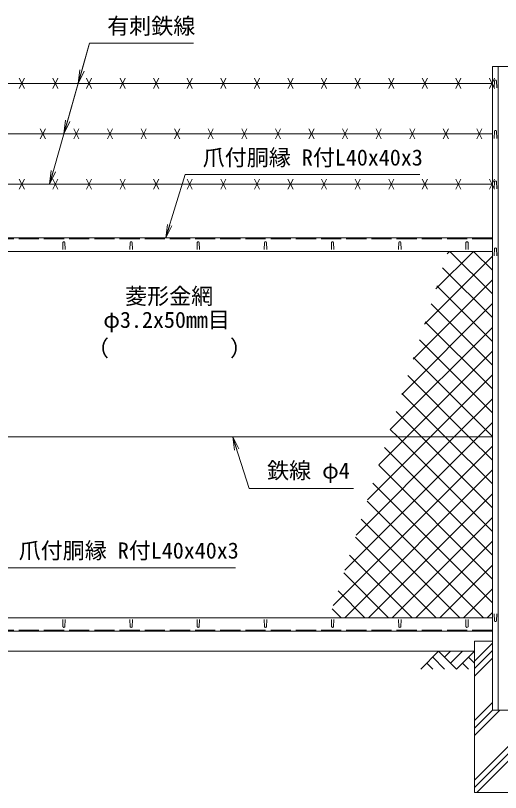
# Model space of a CAD drawing. Units: millimetres, scale not verified. Extents: x -4200 to 4200, y -2970 to 2970.
# Drawn here: x -2841 to -1397, y -656 to 1656 of the extents above; entities that cross this region are included whole.
import ezdxf
from ezdxf.enums import TextEntityAlignment as Align

# ---------------------------------------------------------------- set-up
doc = ezdxf.new("R2010")
doc.units = ezdxf.units.MM
doc.header["$LTSCALE"] = 10
doc.linetypes.add('DASHED', pattern=[7.5, 6, -1.5])
for name, color, linetype, lineweight in [('0-0_D-STR1', 1, 'Continuous', 18), ('0-3_D-BGD', 7, 'Continuous', 18), ('0-4_D-STR4', 7, 'Continuous', 18), ('0-5_D-DCR-HCH', 7, 'Continuous', 13), ('0-6_D-STR3', 3, 'Continuous', 13), ('0-7_D-STR-TXT', 7, 'Continuous', 13), ('0-8_0', 7, 'Continuous', 18), ('0-A_D-STR2', 7, 'Continuous', 13)]:
    doc.layers.add(name, color=color, linetype=linetype, lineweight=lineweight)
doc.styles.add('ＭＳ ゴシック', font='')
doc.styles.get('ＭＳ ゴシック').set_extended_font_data('MS Gothic')

# ---------------------------------------------------------------- blocks, each defined once
blk = doc.blocks.new('_Open')
at = {"layer": '0-8_0'}
blk.add_line((-10, 1.667), (0, 0), dxfattribs=at)
blk.add_lwpolyline([(-10, -1.667), (0, 0), (-10, 0)], dxfattribs=at)

msp = doc.modelspace()

# ---------------------------------------------------------------- linework, layer by layer
at = {"layer": '0-0_D-STR1'}
for p, q in [((-1403.97, -411.02), (-1403.97, 1503.98)), ((-1414.97, 1461.86), (-1415.72, 1440.36)), ((-1408.97, 1461.86), (-1408.22, 1440.36)), ((-1414.97, 1311.86), (-1415.72, 1290.36)), ((-1408.97, 1311.86), (-1408.22, 1290.36)), ((-1414.97, 1161.86), (-1415.72, 1140.36)), ((-1408.97, 1161.86), (-1408.22, 1140.36)), ((-1421.47, 993.98), (-3359.97, 993.98)), ((-2699.97, 980.85), (-2700.72, 959.35)), ((-2693.97, 980.85), (-2693.22, 959.35)), ((-2499.97, 980.85), (-2500.72, 959.35)), ((-2493.97, 980.85), (-2493.22, 959.35)), ((-2299.97, 980.85), (-2300.72, 959.35)), ((-2293.97, 980.85), (-2293.22, 959.35)), ((-2099.97, 980.85), (-2100.72, 959.35)), ((-2093.97, 980.85), (-2093.22, 959.35)), ((-1899.97, 980.85), (-1900.72, 959.35)), ((-1893.97, 980.85), (-1893.22, 959.35)), ((-1699.97, 980.85), (-1700.72, 959.35)), ((-1693.97, 980.85), (-1693.22, 959.35)), ((-1499.97, 980.85), (-1500.72, 959.35)), ((-1493.97, 980.85), (-1493.22, 959.35)), ((-3359.97, 953.98), (-1421.47, 953.98)), ((-1414.97, 962.36), (-1415.72, 940.86)), ((-1408.97, 962.36), (-1408.22, 940.86)), ((-3359.97, -136.02), (-1421.47, -136.02)), ((-1414.97, -145.69), (-1415.72, -124.19)), ((-1408.97, -145.69), (-1408.22, -124.19)), ((-2699.97, -162.89), (-2700.72, -141.39)), ((-2693.97, -162.89), (-2693.22, -141.39)), ((-2499.97, -162.89), (-2500.72, -141.39)), ((-2493.97, -162.89), (-2493.22, -141.39)), ((-2299.97, -162.89), (-2300.72, -141.39)), ((-2293.97, -162.89), (-2293.22, -141.39)), ((-2099.97, -162.89), (-2100.72, -141.39)), ((-2093.97, -162.89), (-2093.22, -141.39)), ((-1899.97, -162.89), (-1900.72, -141.39)), ((-1893.97, -162.89), (-1893.22, -141.39)), ((-1699.97, -162.89), (-1700.72, -141.39)), ((-1693.97, -162.89), (-1693.22, -141.39)), ((-1499.97, -162.89), (-1500.72, -141.39)), ((-1493.97, -162.89), (-1493.22, -141.39)), ((-1421.47, -176.02), (-3359.97, -176.02)), ((-1421.47, -411.02), (-1348.47, -411.02))]:
    msp.add_line(p, q, dxfattribs=at)
at = {"layer": '0-0_D-STR1', "linetype": 'DASHED'}
for p, q in [((-1421.47, 990.98), (-3359.97, 990.98)), ((-1421.47, -173.02), (-3359.97, -173.02))]:
    msp.add_line(p, q, dxfattribs=at)
at = {"layer": '0-0_D-STR1'}
msp.add_lwpolyline([(-1421.47, -411.02), (-1421.47, 1503.98), (-1348.47, 1503.98)], dxfattribs=at)
for centre, start, end in [((-1411.97, 1460.61), 22.61986, 157.38014), ((-1411.97, 1310.61), 22.61986, 157.38014), ((-1411.97, 1160.61), 22.61986, 157.38014), ((-2696.97, 979.6), 22.61986, 157.38014), ((-2496.97, 979.6), 22.61986, 157.38014), ((-2296.97, 979.6), 22.61986, 157.38014), ((-2096.97, 979.6), 22.61986, 157.38014), ((-1896.97, 979.6), 22.61986, 157.38014), ((-1696.97, 979.6), 22.61986, 157.38014), ((-1496.97, 979.6), 22.61986, 157.38014), ((-1411.97, 961.11), 22.61986, 157.38014), ((-1411.97, -144.44), 202.61986, 337.38014), ((-2696.97, -161.64), 202.61986, 337.38014), ((-2496.97, -161.64), 202.61986, 337.38014), ((-2296.97, -161.64), 202.61986, 337.38014), ((-2096.97, -161.64), 202.61986, 337.38014), ((-1896.97, -161.64), 202.61986, 337.38014), ((-1696.97, -161.64), 202.61986, 337.38014), ((-1496.97, -161.64), 202.61986, 337.38014)]:
    msp.add_arc(centre, 3.25, start, end, dxfattribs=at)
at = {"layer": '0-3_D-BGD'}
msp.add_line((-1474.97, -236.02), (-3294.97, -236.02), dxfattribs=at)
at = {"layer": '0-4_D-STR4'}
for p, q in [((-1474.97, -206.02), (-1474.97, -656.02)), ((-1421.47, -206.02), (-1474.97, -206.02)), ((-1294.97, -656.02), (-1474.97, -656.02))]:
    msp.add_line(p, q, dxfattribs=at)
at = {"layer": '0-5_D-DCR-HCH'}
for p, q in [((-1474.97, -265.39), (-1421.47, -211.89)), ((-1581.4, -236.02), (-1634.61, -289.23)), ((-1599.14, -253.76), (-1563.5, -289.23)), ((-1581.4, -236.02), (-1528.19, -289.23)), ((-1563.66, -253.76), (-1545.92, -236.02)), ((-1545.92, -271.5), (-1510.45, -236.02)), ((-1528.19, -289.23), (-1474.97, -236.02)), ((-1492.71, -253.76), (-1474.97, -271.41)), ((-1474.97, -287.48), (-1421.47, -233.98)), ((-1616.87, -271.5), (-1599.05, -289.23)), ((-1510.45, -271.5), (-1492.63, -289.23)), ((-1474.97, -309.58), (-1421.47, -256.08)), ((-1474.97, -442.16), (-1421.47, -388.66)), ((-1474.97, -464.26), (-1421.47, -410.76)), ((-1474.97, -486.36), (-1399.64, -411.02)), ((-1474.97, -618.94), (-1294.97, -438.94)), ((-1474.97, -641.04), (-1294.97, -461.04)), ((-1467.86, -656.02), (-1294.97, -483.14))]:
    msp.add_line(p, q, dxfattribs=at)
at = {"layer": '0-6_D-STR3'}
for p, q in [((-2829.97, 1438.98), (-2814.97, 1468.98)), ((-2829.97, 1468.98), (-2814.97, 1438.98)), ((-2729.97, 1438.98), (-2714.97, 1468.98)), ((-2729.97, 1468.98), (-2714.97, 1438.98)), ((-2629.97, 1438.98), (-2614.97, 1468.98)), ((-2629.97, 1468.98), (-2614.97, 1438.98)), ((-2529.97, 1438.98), (-2514.97, 1468.98)), ((-2529.97, 1468.98), (-2514.97, 1438.98)), ((-2429.97, 1438.98), (-2414.97, 1468.98)), ((-2429.97, 1468.98), (-2414.97, 1438.98)), ((-2329.97, 1438.98), (-2314.97, 1468.98)), ((-2329.97, 1468.98), (-2314.97, 1438.98)), ((-2229.97, 1438.98), (-2214.97, 1468.98)), ((-2229.97, 1468.98), (-2214.97, 1438.98)), ((-2129.97, 1438.98), (-2114.97, 1468.98)), ((-2129.97, 1468.98), (-2114.97, 1438.98)), ((-2029.97, 1438.98), (-2014.97, 1468.98)), ((-2029.97, 1468.98), (-2014.97, 1438.98)), ((-1929.97, 1438.98), (-1914.97, 1468.98)), ((-1929.97, 1468.98), (-1914.97, 1438.98)), ((-1829.97, 1438.98), (-1814.97, 1468.98)), ((-1829.97, 1468.98), (-1814.97, 1438.98)), ((-1729.97, 1438.98), (-1714.97, 1468.98)), ((-1729.97, 1468.98), (-1714.97, 1438.98)), ((-1629.97, 1438.98), (-1614.97, 1468.98)), ((-1629.97, 1468.98), (-1614.97, 1438.98)), ((-1529.97, 1438.98), (-1514.97, 1468.98)), ((-1529.97, 1468.98), (-1514.97, 1438.98)), ((-1429.97, 1438.98), (-1414.97, 1468.98)), ((-1429.97, 1468.98), (-1414.97, 1438.98)), ((-3359.97, 1453.98), (-1421.47, 1453.98)), ((-2767.47, 1318.98), (-2752.47, 1288.98)), ((-2767.47, 1288.98), (-2752.47, 1318.98)), ((-2667.47, 1318.98), (-2652.47, 1288.98)), ((-2667.47, 1288.98), (-2652.47, 1318.98)), ((-2567.47, 1318.98), (-2552.47, 1288.98)), ((-2567.47, 1288.98), (-2552.47, 1318.98)), ((-2467.47, 1318.98), (-2452.47, 1288.98)), ((-2467.47, 1288.98), (-2452.47, 1318.98)), ((-2367.47, 1318.98), (-2352.47, 1288.98)), ((-2367.47, 1288.98), (-2352.47, 1318.98)), ((-2267.47, 1318.98), (-2252.47, 1288.98)), ((-2267.47, 1288.98), (-2252.47, 1318.98)), ((-2167.47, 1318.98), (-2152.47, 1288.98)), ((-2167.47, 1288.98), (-2152.47, 1318.98)), ((-2067.47, 1318.98), (-2052.47, 1288.98)), ((-2067.47, 1288.98), (-2052.47, 1318.98)), ((-1967.47, 1318.98), (-1952.47, 1288.98)), ((-1967.47, 1288.98), (-1952.47, 1318.98)), ((-1867.47, 1318.98), (-1852.47, 1288.98)), ((-1867.47, 1288.98), (-1852.47, 1318.98)), ((-1767.47, 1318.98), (-1752.47, 1288.98)), ((-1767.47, 1288.98), (-1752.47, 1318.98)), ((-1667.47, 1318.98), (-1652.47, 1288.98)), ((-1667.47, 1288.98), (-1652.47, 1318.98)), ((-1567.47, 1318.98), (-1552.47, 1288.98)), ((-1567.47, 1288.98), (-1552.47, 1318.98)), ((-1467.47, 1318.98), (-1452.47, 1288.98)), ((-1467.47, 1288.98), (-1452.47, 1318.98)), ((-3359.97, 1303.98), (-1421.47, 1303.98)), ((-2829.97, 1138.98), (-2814.97, 1168.98)), ((-2829.97, 1168.98), (-2814.97, 1138.98)), ((-2729.97, 1138.98), (-2714.97, 1168.98)), ((-2729.97, 1168.98), (-2714.97, 1138.98)), ((-2629.97, 1138.98), (-2614.97, 1168.98)), ((-2629.97, 1168.98), (-2614.97, 1138.98)), ((-2529.97, 1138.98), (-2514.97, 1168.98)), ((-2529.97, 1168.98), (-2514.97, 1138.98)), ((-2429.97, 1138.98), (-2414.97, 1168.98)), ((-2429.97, 1168.98), (-2414.97, 1138.98)), ((-2329.97, 1138.98), (-2314.97, 1168.98)), ((-2329.97, 1168.98), (-2314.97, 1138.98)), ((-2229.97, 1138.98), (-2214.97, 1168.98)), ((-2229.97, 1168.98), (-2214.97, 1138.98)), ((-2129.97, 1138.98), (-2114.97, 1168.98)), ((-2129.97, 1168.98), (-2114.97, 1138.98)), ((-2029.97, 1138.98), (-2014.97, 1168.98)), ((-2029.97, 1168.98), (-2014.97, 1138.98)), ((-1929.97, 1138.98), (-1914.97, 1168.98)), ((-1929.97, 1168.98), (-1914.97, 1138.98)), ((-1829.97, 1138.98), (-1814.97, 1168.98)), ((-1829.97, 1168.98), (-1814.97, 1138.98)), ((-1729.97, 1138.98), (-1714.97, 1168.98)), ((-1729.97, 1168.98), (-1714.97, 1138.98)), ((-1629.97, 1138.98), (-1614.97, 1168.98)), ((-1629.97, 1168.98), (-1614.97, 1138.98)), ((-1529.97, 1138.98), (-1514.97, 1168.98)), ((-1529.97, 1168.98), (-1514.97, 1138.98)), ((-1429.97, 1138.98), (-1414.97, 1168.98)), ((-1429.97, 1168.98), (-1414.97, 1138.98)), ((-3359.97, 1153.98), (-1421.47, 1153.98)), ((-1421.47, 402.23), (-3359.97, 402.23))]:
    msp.add_line(p, q, dxfattribs=at)
at = {"layer": '0-7_D-STR-TXT'}
for q in [(-2696.65, 1305.9), (-2654.1, 1455.9)]:
    msp.add_line((-2620.79, 1573.35), q, dxfattribs=at)
for points in [[(-2311.23, 1573.35), (-2620.79, 1573.35), (-2739.19, 1155.9)], [(-1637.87, 1182.37), (-2335.75, 1182.37), (-2393.31, 995.89)], [(-1834.64, 248.6), (-2145.97, 248.6), (-2194.06, 400.32)], [(-2185.85, 12.85), (-2883.73, 12.85), (-2929.09, -134.11)]]:
    msp.add_lwpolyline(points, dxfattribs=at)
at = {"layer": '0-A_D-STR2'}
for p, q in [((-1589.73, 842.35), (-1478.1, 953.98)), ((-1555.82, 946.97), (-1548.81, 953.98)), ((-1421.47, 827.57), (-1547.89, 953.98)), ((-1421.47, 898.28), (-1477.18, 953.98)), ((-1623.65, 737.72), (-1421.47, 939.9)), ((-1421.47, 756.86), (-1569.47, 904.85)), ((-1657.57, 633.09), (-1421.47, 869.19)), ((-1421.47, 686.15), (-1586.78, 851.45)), ((-1691.48, 528.47), (-1421.47, 798.47)), ((-1421.47, 615.44), (-1604.09, 798.05)), ((-1421.47, 544.72), (-1621.4, 744.65)), ((-1725.4, 423.84), (-1421.47, 727.76)), ((-1421.47, 474.01), (-1638.71, 691.25)), ((-1676.3, 402.23), (-1421.47, 657.05)), ((-1421.47, 403.3), (-1656.02, 637.85)), ((-1491.11, 402.23), (-1673.33, 584.45)), ((-1605.59, 402.23), (-1421.47, 586.34)), ((-1561.82, 402.23), (-1690.64, 531.05)), ((-1534.88, 402.23), (-1421.47, 515.63)), ((-1632.53, 402.23), (-1707.96, 477.65)), ((-1464.17, 402.23), (-1421.47, 444.92)), ((-1703.24, 402.23), (-1725.27, 424.25)), ((-1861.06, 5.33), (-1464.17, 402.23)), ((-1827.15, 109.96), (-1534.88, 402.23)), ((-1793.23, 214.59), (-1605.59, 402.23)), ((-1759.32, 319.21), (-1676.3, 402.23)), ((-1421.47, 120.46), (-1703.24, 402.23)), ((-1421.47, 191.17), (-1632.53, 402.23)), ((-1421.47, 261.88), (-1561.82, 402.23)), ((-1421.47, 332.59), (-1491.11, 402.23)), ((-1894.98, -99.3), (-1421.47, 374.21)), ((-1421.47, 49.75), (-1742.58, 370.85)), ((-1861, -136.02), (-1421.47, 303.5)), ((-1421.47, -20.96), (-1759.89, 317.45)), ((-1421.47, -91.67), (-1777.2, 264.05)), ((-1790.28, -136.02), (-1421.47, 232.79)), ((-1447.84, -136.02), (-1794.51, 210.65)), ((-1719.57, -136.02), (-1421.47, 162.08)), ((-1518.55, -136.02), (-1811.82, 157.25)), ((-1589.26, -136.02), (-1829.13, 103.85)), ((-1648.86, -136.02), (-1421.47, 91.37)), ((-1659.97, -136.02), (-1846.44, 50.45)), ((-1578.15, -136.02), (-1421.47, 20.66)), ((-1730.68, -136.02), (-1863.75, -2.95)), ((-1801.39, -136.02), (-1881.06, -56.35)), ((-1507.44, -136.02), (-1421.47, -50.05)), ((-1872.1, -136.02), (-1898.37, -109.75)), ((-1436.73, -136.02), (-1421.47, -120.76))]:
    msp.add_line(p, q, dxfattribs=at)

# ---------------------------------------------------------------- block references
at = {"layer": '0-7_D-STR-TXT', "xscale": 4, "yscale": 4}
for p, rotation in [((-2654.64, 1453.98), 254.16392), ((-2697.19, 1303.98), 254.16392), ((-2739.74, 1153.98), 254.16392), ((-2393.9, 993.98), 252.84683), ((-2194.67, 402.23), 107.58773)]:
    msp.add_blockref('_Open', p, dxfattribs=dict(at, rotation=rotation))

# ---------------------------------------------------------------- texts
at = {"layer": '0-7_D-STR-TXT', "style": 'ＭＳ ゴシック'}
for s, p in [('有刺鉄線', (-2568.34, 1586.18)), ('爪付胴縁 R付L40x40x3', (-2283.81, 1194.96)), ('菱形金網', (-2514.92, 782.46)), ('φ3.2x50mm目', (-2579.9, 712.02)), ('（\u3000\u3000   \u3000\u3000）', (-2628.63, 627.55)), ('鉄線 φ4', (-2092.25, 263.47)), ('爪付胴縁 R付L40x40x3', (-2831.79, 25.43))]:
    msp.add_text(s, height=48.09, dxfattribs=at).set_placement(p, align=Align.BOTTOM_LEFT)

doc.saveas('drawing.dxf')
